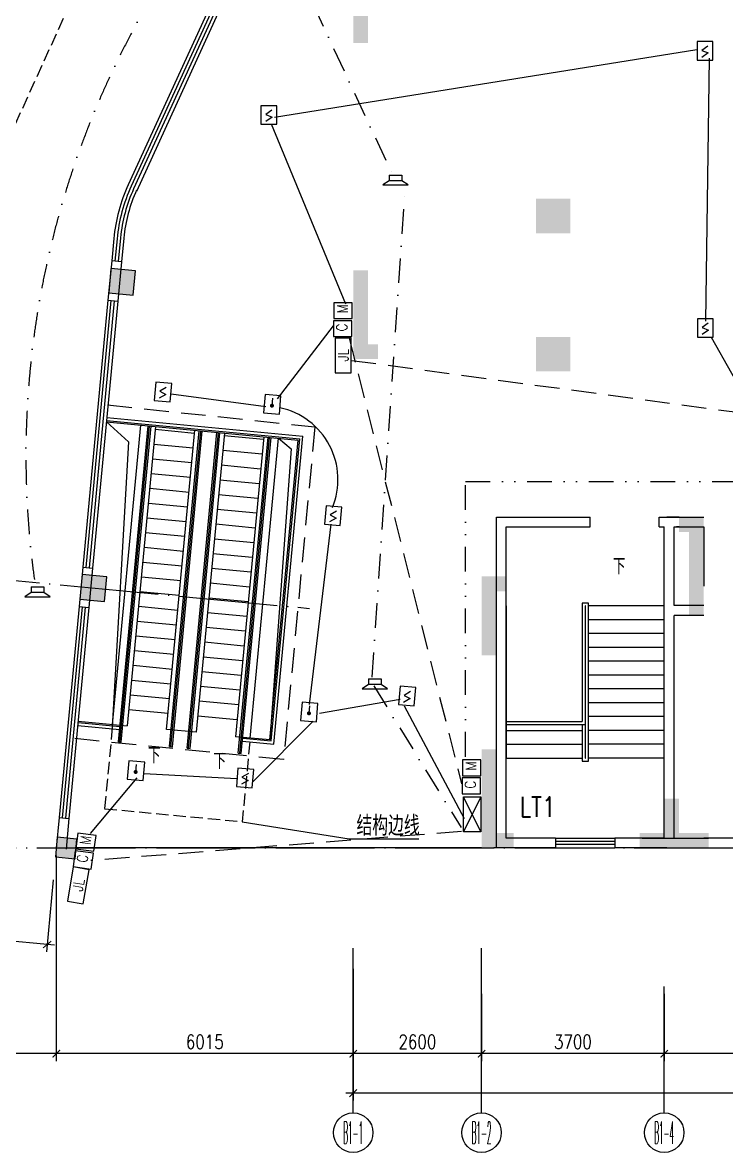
# Model space of a CAD drawing. Extents: x 0 to 121123, y -139549 to 0.
# Drawn here: x 27777 to 42035, y -118165 to -95285 of the extents above; entities that cross this region are included whole.
import ezdxf
from ezdxf.enums import TextEntityAlignment as Align

# ---------------------------------------------------------------- set-up
doc = ezdxf.new("R2010")
doc.units = 0
doc.header["$LTSCALE"] = 1000
doc.header["$MEASUREMENT"] = 0
for name, pattern in [('DASH', [0.35, 0.25, -0.1]), ('DASHDOT', [1, 0.5, -0.25, 0, -0.25]), ('DASHED', [0.75, 0.5, -0.25]), ('DIVIDE', [1.25, 0.5, -0.25, 0, -0.25, 0, -0.25]), ('DOTE', [2.42, 2, -0.2, 0.02, -0.2])]:
    doc.linetypes.add(name, pattern=pattern)
doc.layers.get('0').update_dxf_attribs({"linetype": 'CONTINUOUS'})
doc.layers.get('DEFPOINTS').update_dxf_attribs({"linetype": 'CONTINUOUS'})
for name, color, linetype in [('AXIS', 7, 'CONTINUOUS'), ('AXIS_TEXT', 7, 'CONTINUOUS'), ('DJ', 4, 'CONTINUOUS'), ('DJ1', 4, 'CONTINUOUS'), ('DOTE', 252, 'DOTE'), ('LVTRY', 7, 'CONTINUOUS'), ('STAIR', 7, 'CONTINUOUS'), ('WALL', 7, 'CONTINUOUS'), ('WINDOW', 7, 'CONTINUOUS'), ('XL1', 1, 'CONTINUOUS'), ('XL2', 1, 'DASHDOT'), ('XL3', 1, 'DIVIDE'), ('XL4', 4, 'DASHED'), ('文字', 7, 'CONTINUOUS'), ('柱', 7, 'CONTINUOUS')]:
    doc.layers.add(name, color=color, linetype=linetype)
doc.styles.add('COMPLEX', font='COMPLEX.shx', dxfattribs={"width": 0.8})
doc.styles.add('DIM_FONT', font='romanc.shx', dxfattribs={"width": 0.8})
doc.styles.add('HTS', font='txt.shx', dxfattribs={"bigfont": 'HZTXT.SHX'})
doc.styles.add('HZTXT', font='txt.shx', dxfattribs={"width": 0.5, "bigfont": 'hztxt.shx'})
doc.styles.add('SMOOTHER', font='SIMPLEX', dxfattribs={"width": 0.75, "bigfont": 'CHINA.SHX'})
doc.dimstyles.new('S100', dxfattribs={"dimtxt": 280, "dimasz": 150, "dimexe": 150, "dimexo": 150, "dimgap": 100, "dimtad": 1, "dimdec": 0, "dimzin": 0, "dimdsep": 46, "dimtxsty": 'DIM_FONT', "dimblk": '_DIMX', "dimblk1": 'ARCHTICK', "dimblk2": 'ARCHTICK', "dimsah": 1, "dimcen": 0.09, "dimdle": 150, "dimclrt": 7, "dimadec": 0, "dimazin": 0, "dimtfac": 1, "dimtdec": 0, "dimtix": 1, "dimtmove": 2, "dimatfit": 3, "dimldrblk": 'ARCHTICK', "dimfxl": 0, "dimtolj": 1, "dimtzin": 0, "dimarcsym": 0})

# ---------------------------------------------------------------- blocks, each defined once
blk = doc.blocks.new('_ARCHTICK')
at = {"color": 0, "linetype": 'ByBlock', "const_width": 0.15}
blk.add_lwpolyline([(-0.5, -0.5), (0.5, 0.5)], dxfattribs=at)
blk = doc.blocks.new('*D92')
at = {"color": 0, "linetype": 'ByBlock'}
for p, q in [((33097, -55257), (33097, -57418)), ((68197, -55257), (68197, -57418)), ((68347, -57268), (32947, -57268))]:
    blk.add_line(p, q, dxfattribs=at)
at = {"layer": 'DEFPOINTS', "color": 0, "linetype": 'ByBlock'}
for p in [(33097, -55107), (68197, -55107), (33097, -57268)]:
    blk.add_point(p, dxfattribs=at)
at = {"color": 0, "linetype": 'ByBlock', "xscale": 150, "yscale": 150, "zscale": 150, "rotation": 180}
blk.add_blockref('_ARCHTICK', (33097, -57268), dxfattribs=at)
at = {"color": 0, "linetype": 'ByBlock', "xscale": 150, "yscale": 150, "zscale": 150}
blk.add_blockref('_ARCHTICK', (68197, -57268), dxfattribs=at)
at = {"color": 7, "linetype": 'ByBlock', "insert": (50647, -57028), "char_height": 280, "attachment_point": 5, "style": 'DIM_FONT'}
blk.add_mtext('\\A1;35100', dxfattribs=at)
blk = doc.blocks.new('_DIMX')
blk.add_line((-150, 0), (150, 0))
at = {"const_width": 50}
blk.add_lwpolyline([(-70, -70), (70, 70)], dxfattribs=at)
blk = doc.blocks.new('*D93')
at = {"color": 0, "linetype": 'ByBlock'}
for p, q in [((39397, -55257), (39397, -56618)), ((45097, -55257), (45097, -56618)), ((45247, -56468), (39247, -56468))]:
    blk.add_line(p, q, dxfattribs=at)
at = {"layer": 'DEFPOINTS', "color": 0, "linetype": 'ByBlock'}
for p in [(39397, -55107), (45097, -55107), (39397, -56468)]:
    blk.add_point(p, dxfattribs=at)
at = {"color": 0, "linetype": 'ByBlock', "xscale": 150, "yscale": 150, "zscale": 150, "rotation": 180}
blk.add_blockref('_ARCHTICK', (39397, -56468), dxfattribs=at)
at = {"color": 0, "linetype": 'ByBlock', "xscale": 150, "yscale": 150, "zscale": 150}
blk.add_blockref('_ARCHTICK', (45097, -56468), dxfattribs=at)
at = {"color": 7, "linetype": 'ByBlock', "insert": (42247, -56228), "char_height": 280, "attachment_point": 5, "style": 'DIM_FONT'}
blk.add_mtext('\\A1;5700', dxfattribs=at)
blk = doc.blocks.new('*D95')
at = {"color": 0, "linetype": 'ByBlock'}
for p, q in [((33097, -55257), (33097, -56618)), ((35697, -55257), (35697, -56618)), ((35847, -56468), (32947, -56468))]:
    blk.add_line(p, q, dxfattribs=at)
at = {"layer": 'DEFPOINTS', "color": 0, "linetype": 'ByBlock'}
for p in [(33097, -55107), (35697, -55107), (33097, -56468)]:
    blk.add_point(p, dxfattribs=at)
at = {"color": 0, "linetype": 'ByBlock', "xscale": 150, "yscale": 150, "zscale": 150, "rotation": 180}
blk.add_blockref('_ARCHTICK', (33097, -56468), dxfattribs=at)
at = {"color": 0, "linetype": 'ByBlock', "xscale": 150, "yscale": 150, "zscale": 150}
blk.add_blockref('_ARCHTICK', (35697, -56468), dxfattribs=at)
at = {"color": 7, "linetype": 'ByBlock', "insert": (34397, -56228), "char_height": 280, "attachment_point": 5, "style": 'DIM_FONT'}
blk.add_mtext('\\A1;2600', dxfattribs=at)
blk = doc.blocks.new('*D96')
at = {"color": 0, "linetype": 'ByBlock'}
for p, q in [((35697, -55257), (35697, -56618)), ((39397, -55257), (39397, -56618)), ((39547, -56468), (35547, -56468))]:
    blk.add_line(p, q, dxfattribs=at)
at = {"layer": 'DEFPOINTS', "color": 0, "linetype": 'ByBlock'}
for p in [(35697, -55107), (39397, -55107), (35697, -56468)]:
    blk.add_point(p, dxfattribs=at)
at = {"color": 0, "linetype": 'ByBlock', "xscale": 150, "yscale": 150, "zscale": 150, "rotation": 180}
blk.add_blockref('_ARCHTICK', (35697, -56468), dxfattribs=at)
at = {"color": 0, "linetype": 'ByBlock', "xscale": 150, "yscale": 150, "zscale": 150}
blk.add_blockref('_ARCHTICK', (39397, -56468), dxfattribs=at)
at = {"color": 7, "linetype": 'ByBlock', "insert": (37547, -56228), "char_height": 280, "attachment_point": 5, "style": 'DIM_FONT'}
blk.add_mtext('\\A1;3700', dxfattribs=at)
blk = doc.blocks.new('_AXISO')
blk.add_circle((0, 0), 0.5)
at = {"layer": 'AXIS_TEXT', "style": 'COMPLEX', "width": 1.041667}
blk.add_attdef('A', text='', height=0.56, dxfattribs=at).set_placement((-0.25, -0.28), (0.25, -0.28), align=Align.FIT)
blk = doc.blocks.new('*D126')
at = {"color": 0, "linetype": 'ByBlock'}
for p, q in [((27082, -54751), (27082, -56618)), ((33097, -54751), (33097, -56618)), ((33247, -56468), (26932, -56468))]:
    blk.add_line(p, q, dxfattribs=at)
at = {"layer": 'DEFPOINTS', "color": 0, "linetype": 'ByBlock'}
for p in [(27082, -54601), (33097, -54601), (27082, -56468)]:
    blk.add_point(p, dxfattribs=at)
at = {"color": 0, "linetype": 'ByBlock', "xscale": 150, "yscale": 150, "zscale": 150, "rotation": 180}
blk.add_blockref('_ARCHTICK', (27082, -56468), dxfattribs=at)
at = {"color": 0, "linetype": 'ByBlock', "xscale": 150, "yscale": 150, "zscale": 150}
blk.add_blockref('_ARCHTICK', (33097, -56468), dxfattribs=at)
at = {"color": 7, "linetype": 'ByBlock', "insert": (30090, -56228), "char_height": 280, "attachment_point": 5, "style": 'DIM_FONT'}
blk.add_mtext('\\A1;6015', dxfattribs=at)
blk = doc.blocks.new('*D127')
at = {"color": 0, "linetype": 'ByBlock'}
for p, q in [((24269, -52452), (24269, -56618)), ((27081, -52457), (27081, -56618)), ((27231, -56468), (24119, -56468))]:
    blk.add_line(p, q, dxfattribs=at)
at = {"layer": 'DEFPOINTS', "color": 0, "linetype": 'ByBlock'}
for p in [(24269, -52302), (27081, -52307), (24269, -56468)]:
    blk.add_point(p, dxfattribs=at)
at = {"color": 0, "linetype": 'ByBlock', "xscale": 150, "yscale": 150, "zscale": 150, "rotation": 180}
blk.add_blockref('_ARCHTICK', (24269, -56468), dxfattribs=at)
at = {"color": 0, "linetype": 'ByBlock', "xscale": 150, "yscale": 150, "zscale": 150}
blk.add_blockref('_ARCHTICK', (27081, -56468), dxfattribs=at)
at = {"color": 7, "linetype": 'ByBlock', "insert": (25675, -56228), "char_height": 280, "attachment_point": 5, "style": 'DIM_FONT'}
blk.add_mtext('\\A1;2812', dxfattribs=at)
blk = doc.blocks.new('*D128')
at = {"color": 0, "linetype": 'ByBlock'}
for p, q in [((24233, -52688), (24095, -54144)), ((27021, -52951), (26883, -54407)), ((27047, -54272), (23960, -53981))]:
    blk.add_line(p, q, dxfattribs=at)
at = {"layer": 'DEFPOINTS', "color": 0, "linetype": 'ByBlock'}
for p in [(24247, -52539), (27035, -52802), (24110, -53995)]:
    blk.add_point(p, dxfattribs=at)
at = {"color": 0, "linetype": 'ByBlock', "xscale": 150, "yscale": 150, "zscale": 150}
for p, rotation in [((24110, -53995), 174.605425480448), ((26897, -54258), 354.6054254804479)]:
    blk.add_blockref('_ARCHTICK', p, dxfattribs=dict(at, rotation=rotation))
at = {"color": 7, "linetype": 'ByBlock', "insert": (25526, -53887), "char_height": 280, "attachment_point": 5, "rotation": 354.6054, "style": 'DIM_FONT'}
blk.add_mtext('\\A1;2800', dxfattribs=at)
blk = doc.blocks.new('C1001')
at = {"layer": 'DJ', "linetype": 'Continuous'}
for p, q in [((1126, -438), (934, -576)), ((934, -576), (1135, -659)), ((1135, -659), (934, -801))]:
    blk.add_line(p, q, dxfattribs=at)
at = {"layer": 'DJ'}
blk.add_lwpolyline([(781, -296), (781, -885), (1290, -885), (1290, -296)], close=True, dxfattribs=at)
blk = doc.blocks.new('C1008')
at = {"layer": 'DJ', "color": 4}
for p, q in [((581, -348), (374, -485)), ((581, -168), (985, -168)), ((581, -168), (581, -348)), ((985, -348), (581, -348)), ((985, -168), (985, -348)), ((1186, -485), (985, -348)), ((374, -485), (1186, -485))]:
    blk.add_line(p, q, dxfattribs=at)
blk = doc.blocks.new('C1003')
at = {"layer": 'DJ', "linetype": 'Continuous'}
blk.add_line((873, -414), (873, -655), dxfattribs=at)
at = {"layer": 'DJ'}
blk.add_lwpolyline([(625, -316), (625, -905), (1134, -905), (1134, -316)], close=True, dxfattribs=at)
at = {"layer": 'DJ', "linetype": 'Continuous', "const_width": 64.2}
blk.add_lwpolyline([(841, -655, 1), (905, -655, 1)], format="xyb", close=True, dxfattribs=at)
blk = doc.blocks.new('A10')
at = {"layer": 'DJ'}
blk.add_lwpolyline([(498, -454), (498, -1043), (1007, -1043), (1007, -454)], close=True, dxfattribs=at)
at = {"layer": 'DJ', "style": 'SMOOTHER', "width": 0.85}
blk.add_text('M', height=336, dxfattribs=at).set_placement((667, -897))
blk = doc.blocks.new('A11')
at = {"layer": 'DJ'}
blk.add_lwpolyline([(925, -493), (925, -1082), (1434, -1082), (1434, -493)], close=True, dxfattribs=at)
at = {"layer": 'DJ', "style": 'SMOOTHER', "width": 0.85}
blk.add_text('C', height=336, dxfattribs=at).set_placement((1089, -924))
blk = doc.blocks.new('A22')
at = {"layer": 'DJ', "color": 4}
for p, q in [((711, -1172), (711, -614)), ((711, -1172), (1826, -614)), ((1826, -1172), (711, -614)), ((711, -614), (1826, -614)), ((1826, -614), (1826, -1172)), ((1826, -1172), (711, -1172))]:
    blk.add_line(p, q, dxfattribs=at)

msp = doc.modelspace()

# ---------------------------------------------------------------- hatches: boundary and pattern name
at = {"layer": '柱'}
h = msp.add_hatch(color=256, dxfattribs=at)
h.paths.add_polyline_path([(50475.2, -98299.1), (50775.2, -98299.1), (50775.2, -99299.1), (49475.2, -99299.1), (49475.2, -98999.1), (50475.2, -98999.1)])
h.paths.add_polyline_path([(34975.2, -92699.1), (34475.2, -92699.1), (34475.2, -95699.1), (34775.2, -95699.1), (34775.2, -92999.1), (34975.2, -92999.1)])
h.paths.add_polyline_path([(34475.2, -100299.1), (34775.2, -100299.1), (34775.2, -101799.1), (34975.2, -101799.1), (34975.2, -102099.1), (34475.2, -102099.1)])
h.paths.add_polyline_path([(41075.2, -105299.1), (41575.2, -105299.1), (41575.2, -107289.1), (41275.2, -107289.1), (41275.2, -105599.1), (41075.2, -105599.1)])
h.paths.add_polyline_path([(37075.2, -109999.1), (37375.2, -109999.1), (37375.2, -111699.1), (37725.2, -111699.1), (37725.2, -111999.1), (37075.2, -111999.1)])
h.paths.add_polyline_path([(37575.2, -106499.1), (37075.2, -106499.1), (37075.2, -108099.1), (37375.2, -108099.1), (37375.2, -106799.1), (37575.2, -106799.1)])
h.paths.add_polyline_path([(40275.2, -111699.1), (40275.2, -111999.1), (41675.2, -111999.1), (41675.2, -111699.1), (41075.2, -111699.1), (41075.2, -110999.1), (40775.2, -110999.1), (40775.2, -111699.1)])
h.paths.add_polyline_path([(46175.2, -110899.1), (46475.2, -110899.1), (46475.2, -112499.1), (46175.2, -112499.1)])
h.paths.add_polyline_path([(38175.2, -99549.1), (38875.2, -99549.1), (38875.2, -98849.1), (38175.2, -98849.1)])
h.paths.add_polyline_path([(38175.2, -102349.1), (38875.2, -102349.1), (38875.2, -101649.1), (38175.2, -101649.1)])
h.paths.add_polyline_path([(37875.2, -92699.1), (38675.2, -92699.1), (38675.2, -93999.1), (38675.2, -94199.1), (38375.2, -94199.1), (38375.2, -92999.1), (37875.2, -92999.1)])
h.paths.add_polyline_path([(46475.2, -105299.1), (46475.2, -105599.1), (44475.2, -105599.1), (44475.2, -105299.1)])
h.paths.add_polyline_path([(43975.2, -102349.1), (44675.2, -102349.1), (44675.2, -101649.1), (43975.2, -101649.1)])
h.paths.add_polyline_path([(43975.2, -99549.1), (44675.2, -99549.1), (44675.2, -98849.1), (43975.2, -98849.1)])
h.paths.add_polyline_path([(49575.2, -103699.1), (49575.2, -103399.1), (48775.2, -103399.1), (48775.2, -105999.1), (49675.2, -105999.1), (49675.2, -105699.1), (49075.2, -105699.1), (49075.2, -103699.1)])
h.paths.add_polyline_path([(49075.2, -103699.1), (49075.2, -105699.1)], flags=16)
h.paths.add_polyline_path([(44275.2, -95299.1), (44575.2, -95299.1), (44575.2, -92699.1), (44275.2, -92699.1)])
h.paths.add_polyline_path([(66175.2, -92699.1), (65375.2, -92699.1), (65375.2, -93999.1), (65375.2, -94199.1), (65675.2, -94199.1), (65675.2, -92999.1), (66175.2, -92999.1)])
h.paths.add_polyline_path([(65875.2, -99549.1), (65175.2, -99549.1), (65175.2, -98849.1), (65875.2, -98849.1)])
h.paths.add_polyline_path([(65875.2, -102349.1), (65175.2, -102349.1), (65175.2, -101649.1), (65875.2, -101649.1)])
h.paths.add_polyline_path([(62975.2, -105299.1), (62475.2, -105299.1), (62475.2, -107289.1), (62775.2, -107289.1), (62775.2, -105599.1), (62975.2, -105599.1)])
h.paths.add_polyline_path([(57875.2, -110899.1), (57575.2, -110899.1), (57575.2, -112499.1), (57875.2, -112499.1)])
h.paths.add_polyline_path([(53575.2, -110499.1), (53275.2, -110499.1), (53275.2, -112499.1), (53575.2, -112499.1)])
h.paths.add_polyline_path([(50475.2, -110499.1), (50775.2, -110499.1), (50775.2, -112499.1), (50475.2, -112499.1)])
h.paths.add_polyline_path([(63775.2, -111699.1), (63775.2, -111999.1), (62375.2, -111999.1), (62375.2, -111699.1), (62975.2, -111699.1), (62975.2, -110999.1), (63275.2, -110999.1), (63275.2, -111699.1)])
h.paths.add_polyline_path([(57575.2, -105299.1), (57575.2, -105599.1), (59575.2, -105599.1), (59575.2, -105299.1)])
h.paths.add_polyline_path([(53575.2, -98299.1), (53275.2, -98299.1), (53275.2, -99299.1), (54575.2, -99299.1), (54575.2, -98999.1), (53575.2, -98999.1)])
h.paths.add_polyline_path([(50675.2, -103699.1), (50675.2, -103399.1), (51475.2, -103399.1), (51475.2, -105999.1), (50575.2, -105999.1), (50575.2, -105699.1), (51175.2, -105699.1), (51175.2, -103699.1)])
h.paths.add_polyline_path([(53375.2, -103699.1), (53375.2, -103399.1), (52575.2, -103399.1), (52575.2, -105999.1), (53475.2, -105999.1), (53475.2, -105699.1), (52875.2, -105699.1), (52875.2, -103699.1)])
h.paths.add_polyline_path([(54975.2, -103699.1), (54975.2, -105699.1)], flags=16)
h.paths.add_polyline_path([(54475.2, -103699.1), (54475.2, -103399.1), (55275.2, -103399.1), (55275.2, -105999.1), (54375.2, -105999.1), (54375.2, -105699.1), (54975.2, -105699.1), (54975.2, -103699.1)])
h.paths.add_polyline_path([(50475.2, -94699.1), (50775.2, -94699.1), (50775.2, -92699.1), (50475.2, -92699.1)])
h.paths.add_polyline_path([(53575.2, -94699.1), (53275.2, -94699.1), (53275.2, -92699.1), (53575.2, -92699.1)])
h.paths.add_polyline_path([(60075.2, -102349.1), (59375.2, -102349.1), (59375.2, -101649.1), (60075.2, -101649.1)])
h.paths.add_polyline_path([(60075.2, -99549.1), (59375.2, -99549.1), (59375.2, -98849.1), (60075.2, -98849.1)])
h.paths.add_polyline_path([(59775.2, -95299.1), (59475.2, -95299.1), (59475.2, -92699.1), (59775.2, -92699.1)])
h.paths.add_polyline_path([(66975.2, -109999.1), (66675.2, -109999.1), (66675.2, -111699.1), (66325.2, -111699.1), (66325.2, -111999.1), (66975.2, -111999.1)])
h.paths.add_polyline_path([(66475.2, -106499.1), (66975.2, -106499.1), (66975.2, -108099.1), (66675.2, -108099.1), (66675.2, -106799.1), (66475.2, -106799.1)])
h.paths.add_polyline_path([(69075.2, -92699.1), (69575.2, -92699.1), (69575.2, -95699.1), (69275.2, -95699.1), (69275.2, -92999.1), (69075.2, -92999.1)])
h.paths.add_polyline_path([(69575.2, -100299.1), (69275.2, -100299.1), (69275.2, -101799.1), (69075.2, -101799.1), (69075.2, -102099.1), (69575.2, -102099.1)])
edge = h.paths.add_edge_path()
edge.add_line((32009.4, -92699.1), (70606, -92699.1))
edge = h.paths.add_edge_path()
edge.add_line((69575.2, -114804), (69575.2, -88508.1))
h = msp.add_hatch(color=256, dxfattribs=at)
h.paths.add_polyline_path([(29521.4, -100759.3), (30019.2, -100806.2), (30066.1, -100308.5), (29568.3, -100261.5)])
h.paths.add_polyline_path([(28935.9, -106959.3), (29433.7, -107006.2), (29480.7, -106508.5), (28982.9, -106461.5)])
h.paths.add_polyline_path([(28443.2, -112179.7), (28841.4, -112217.3), (28879, -111819.1), (28480.7, -111781.5)])

# ---------------------------------------------------------------- linework, layer by layer
for p, q in [((29507.3, -100908.2), (28997, -106312.1)), ((29063.3, -106318.4), (29573.6, -100914.5)), ((29129.7, -106324.7), (29640, -100920.7)), ((29706.4, -100927), (29196.1, -106331)), ((28921.7, -107108.6), (28518.1, -111383.2)), ((28584.4, -111389.5), (28988.1, -107114.9)), ((28650.8, -111395.7), (29054.5, -107121.1)), ((29120.9, -107127.4), (28717.2, -111402)), ((38575.2, -111799.1), (39775.2, -111799.1)), ((39775.2, -111865.8), (38575.2, -111865.8)), ((39775.2, -111932.4), (38575.2, -111932.4)), ((38575.2, -111999.1), (39775.2, -111999.1))]:
    msp.add_line(p, q)
at = {"color": 8}
msp.add_line((37075.2, -111999.1), (28839.2, -111999.1), dxfattribs=at)
at = {"layer": 'AXIS'}
for p, q in [((34475.2, -117364.7), (34475.2, -114028.3)), ((37075.2, -117364.7), (37075.2, -114028.3)), ((40775.2, -117364.7), (40775.2, -114804))]:
    msp.add_line(p, q, dxfattribs=at)
at = {"layer": 'DJ'}
for p, q in [((34435.6, -101677.3), (34110, -101677.3)), ((34110, -101677.3), (34110, -102380)), ((34435.6, -102380), (34435.6, -101677.3)), ((34110, -102380), (34435.6, -102380)), ((28805.3, -112384), (28686.8, -113076.5)), ((29126.2, -112438.9), (28805.3, -112384)), ((29007.7, -113131.4), (29126.2, -112438.9)), ((28686.8, -113076.5), (29007.7, -113131.4))]:
    msp.add_line(p, q, dxfattribs=at)
at = {"layer": 'DOTE'}
for p, q in [((23716.9, -106215.3), (33588.8, -107147.5)), ((25647.5, -111999.1), (74351, -111999.1))]:
    msp.add_line(p, q, dxfattribs=at)
at = {"layer": 'LVTRY'}
msp.add_line((41575.2, -105499.1), (41575.2, -106699.1), dxfattribs=at)
at = {"layer": 'STAIR'}
for p, q in [((29475.4, -103372.6), (33358, -103739)), ((29477.7, -103342.7), (33390.6, -103711.9)), ((29483.3, -103283), (33456, -103657.8)), ((29600.5, -109496.2), (30172.1, -103438.3)), ((29717.9, -109849.1), (30321.4, -103452.4)), ((29747.8, -109851.9), (30351.3, -103455.2)), ((29777.6, -109854.7), (30381.2, -103458.1)), ((30470.8, -103466.5), (29899.2, -109524.3)), ((30465.6, -103521.3), (31262.1, -103596.5)), ((30695.7, -109599.5), (31267.2, -103541.7)), ((30753.3, -109946.7), (31356.8, -103550.1)), ((30783.2, -109949.6), (31386.7, -103552.9)), ((30813, -109952.4), (31416.6, -103555.8)), ((31111.7, -109980.6), (31715.2, -103584)), ((31141.6, -109983.4), (31745.1, -103586.8)), ((31171.5, -109986.2), (31775, -103589.6)), ((31864.6, -103598), (31293, -109655.9)), ((30437.4, -103820), (31233.9, -103895.1)), ((32655.9, -103728), (31859.4, -103652.8)), ((32661, -103673.2), (32088, -109746.2)), ((32147.1, -110078.3), (32750.6, -103681.7)), ((32177, -110081.1), (32780.5, -103684.5)), ((32206.9, -110083.9), (32810.4, -103687.3)), ((32386.7, -109774.4), (32959.7, -103701.4)), ((32786.4, -109812), (33358, -103739)), ((32813.4, -109829.7), (33390.6, -103711.9)), ((32867.5, -109895.1), (33456, -103657.8)), ((32627.7, -104026.6), (31831.2, -103951.5)), ((30409.2, -104118.7), (31205.7, -104193.8)), ((32599.5, -104325.3), (31803.1, -104250.2)), ((30381.1, -104417.3), (31177.5, -104492.5)), ((32571.3, -104624), (31774.9, -104548.8)), ((30352.9, -104716), (31149.3, -104791.1)), ((30324.7, -105014.7), (31121.2, -105089.8)), ((32543.2, -104922.7), (31746.7, -104847.5)), ((32515, -105221.3), (31718.5, -105146.2)), ((30296.5, -105313.3), (31093, -105388.5)), ((32486.8, -105520), (31690.3, -105444.9)), ((30268.3, -105612), (31064.8, -105687.2)), ((30240.2, -105910.7), (31036.6, -105985.8)), ((32458.6, -105818.7), (31662.2, -105743.5)), ((32430.4, -106117.4), (31634, -106042.2)), ((30212, -106209.4), (31008.4, -106284.5)), ((32402.3, -106416), (31605.8, -106340.9)), ((30183.8, -106508), (30980.3, -106583.2)), ((30155.6, -106806.7), (30952.1, -106881.9)), ((32374.1, -106714.7), (31577.6, -106639.5)), ((32345.9, -107013.4), (31549.4, -106938.2)), ((39240.2, -107039.1), (39110.2, -107039.1)), ((39110.2, -107039.1), (39110.2, -109439.1)), ((39240.2, -110239.1), (39240.2, -107039.1)), ((30127.4, -107105.4), (30923.9, -107180.5)), ((32317.7, -107312), (31521.3, -107236.9)), ((37575.2, -107099.1), (37575.2, -110179.1)), ((39180.2, -107099.1), (39170.2, -107099.1)), ((39170.2, -107099.1), (39170.2, -110179.1)), ((39180.2, -110179.1), (39180.2, -107099.1)), ((40775.2, -107099.1), (39240.2, -107099.1)), ((40775.2, -110179.1), (40775.2, -107099.1)), ((30099.3, -107404.1), (30895.7, -107479.2)), ((32289.5, -107610.7), (31493.1, -107535.6)), ((40775.2, -107379.1), (39240.2, -107379.1)), ((30071.1, -107702.7), (30867.5, -107777.9)), ((40775.2, -107659.1), (39240.2, -107659.1)), ((32261.4, -107909.4), (31464.9, -107834.2)), ((40775.2, -107939.1), (39240.2, -107939.1)), ((30042.9, -108001.4), (30839.4, -108076.6)), ((32233.2, -108208.1), (31436.7, -108132.9)), ((40775.2, -108219.1), (39240.2, -108219.1)), ((30014.7, -108300.1), (30811.2, -108375.2)), ((32205, -108506.7), (31408.5, -108431.6)), ((29986.5, -108598.8), (30783, -108673.9)), ((40775.2, -108499.1), (39240.2, -108499.1)), ((29958.4, -108897.4), (30754.8, -108972.6)), ((32176.8, -108805.4), (31380.4, -108730.3)), ((40775.2, -108779.1), (39240.2, -108779.1)), ((32148.6, -109104.1), (31352.2, -109028.9)), ((40775.2, -109059.1), (39240.2, -109059.1)), ((29930.2, -109196.1), (30726.6, -109271.3)), ((32120.5, -109402.8), (31324, -109327.6)), ((40775.2, -109339.1), (39240.2, -109339.1)), ((28894.9, -109520), (29741.4, -109599.9)), ((28900.6, -109460.3), (29747.1, -109540.1)), ((28903.4, -109430.4), (29899.2, -109524.3)), ((37575.2, -109439.1), (39110.2, -109439.1)), ((37575.2, -109499.1), (39170.2, -109499.1)), ((39110.2, -109499.1), (39110.2, -110239.1)), ((31293, -109655.9), (30695.7, -109599.5)), ((32236, -109775.3), (32813.4, -109829.7)), ((37575.2, -109619.1), (39110.2, -109619.1)), ((40775.2, -109619.1), (39240.2, -109619.1)), ((29717.9, -109849.1), (29777.6, -109854.7)), ((30753.3, -109946.7), (30813, -109952.4)), ((31111.7, -109980.6), (31171.5, -109986.2)), ((32230.3, -109835), (32867.5, -109895.1)), ((37575.2, -109899.1), (39110.2, -109899.1)), ((40775.2, -109899.1), (39240.2, -109899.1)), ((32147.1, -110078.3), (32206.9, -110083.9)), ((37575.2, -110179.1), (39110.2, -110179.1)), ((39110.2, -110239.1), (39240.2, -110239.1)), ((39170.2, -110179.1), (39180.2, -110179.1)), ((40775.2, -110179.1), (39240.2, -110179.1))]:
    msp.add_line(p, q, dxfattribs=at)
at = {"layer": 'STAIR', "linetype": 'DASH'}
for p, q in [((29594.9, -109556.2), (29439.4, -111203.8)), ((32379.7, -109849.1), (32227, -111466.9)), ((29439.4, -111203.8), (32227, -111466.9))]:
    msp.add_line(p, q, dxfattribs=at)
at = {"layer": 'STAIR'}
for points in [[(29475.4, -103372.6), (29920.7, -103773.8), (29594.9, -109556.2)], [(32959.7, -103701.4), (33216.5, -103913.4), (32785.3, -109812), (32088, -109746.2)]]:
    msp.add_lwpolyline(points, dxfattribs=at)
at = {"layer": 'WALL'}
for p, q in [((29582.5, -100112.2), (29507.3, -100908.2)), ((29781.5, -100131), (29582.5, -100112.2)), ((29781.5, -100131), (29706.4, -100927)), ((29507.3, -100908.2), (29706.4, -100927)), ((37375.2, -111999.1), (37375.2, -105299.1)), ((37375.2, -105299.1), (39275.2, -105299.1)), ((39275.2, -105499.1), (39275.2, -105299.1)), ((40675.2, -105299.1), (41575.2, -105299.1)), ((40675.2, -105499.1), (40675.2, -105299.1)), ((41075.2, -105299.1), (40825.2, -105299.1)), ((37575.2, -111799.1), (37575.2, -105499.1)), ((37575.2, -105499.1), (39275.2, -105499.1)), ((40675.2, -105499.1), (40775.2, -105499.1)), ((40775.2, -111799.1), (40775.2, -105499.1)), ((40975.2, -107089.1), (40975.2, -105499.1)), ((40975.2, -105499.1), (41575.2, -105499.1)), ((41075.2, -105499.1), (41025.2, -105499.1)), ((28997, -106312.1), (28921.7, -107108.6)), ((28997, -106312.1), (29196.1, -106331)), ((29196.1, -106331), (29120.8, -107127.4)), ((28921.7, -107108.6), (29120.8, -107127.4)), ((41575.2, -107089.1), (40975.2, -107089.1)), ((40975.2, -111799.1), (40975.2, -107289.1)), ((41575.2, -107289.1), (40975.2, -107289.1)), ((28518.1, -111383.2), (28459.5, -112003.5)), ((28518.1, -111383.2), (28717.2, -111402)), ((28717.2, -111402), (28658.6, -112022.3)), ((38575.2, -111799.1), (37575.2, -111799.1)), ((38575.2, -111799.1), (38575.2, -111999.1)), ((40775.2, -111799.1), (39775.2, -111799.1)), ((39775.2, -111799.1), (39775.2, -111999.1)), ((40325.2, -111799.1), (41675.2, -111799.1)), ((42650.2, -111799.1), (41575.2, -111799.1)), ((38575.2, -111999.1), (37325.2, -111999.1)), ((40825.2, -111999.1), (39775.2, -111999.1)), ((41665.2, -111999.1), (42650.2, -111999.1))]:
    msp.add_line(p, q, dxfattribs=at)
at = {"layer": 'WALL', "linetype": 'DASHED'}
for p, q in [((29495.7, -103026.1), (33699.4, -103471.6)), ((33699.4, -103471.6), (33062.4, -110210.1)), ((33062.4, -110210.1), (28769.3, -109779))]:
    msp.add_line(p, q, dxfattribs=at)
at = {"layer": 'WALL', "color": 3, "linetype": 'DASH'}
msp.add_lwpolyline([(27044.7, -99330.3), (27046.9, -99306.6, -0.0835888), (27488.9, -97651.3), (29569.8, -93086.9)], format="xyb", dxfattribs=at)
at = {"layer": 'WINDOW'}
for p, q in [((32076.3, -93864.8), (29917.7, -98568.1)), ((32136.9, -93892.6), (29978.3, -98595.9)), ((32197.4, -93920.4), (30026.8, -98649.9)), ((32257.8, -93948.7), (30087.2, -98706.4)), ((29625.4, -99657), (29582.5, -100112.2)), ((29691.8, -99663.2), (29648.8, -100118.4)), ((29760.9, -99640.8), (29715.2, -100124.7)), ((29827.3, -99647.1), (29781.6, -100131)), ((32227, -111466.9), (34395.6, -111815)), ((34395.6, -111815), (35804.2, -111815))]:
    msp.add_line(p, q, dxfattribs=at)
for centre, radius in [((32980.5, -99973.8), 3370), ((32980.5, -99973.8), 3303.3), ((32814, -99929.1), 3066.7), ((32814, -99929.1), 3000)]:
    msp.add_arc(centre, radius, 155.34713, 174.60531, dxfattribs=at)
at = {"layer": 'XL1'}
for p, q in [((32883.5, -97196.5), (41437.4, -95830.3)), ((41682.8, -96005.4), (41612.7, -101330.3)), ((32813.4, -97336.7), (34320.8, -100980)), ((32938, -102904.1), (34078.8, -101427.3)), ((41728.7, -101654.8), (45620.1, -108591.1)), ((30785.9, -102800.5), (32704.6, -103059.6)), ((33586.2, -109096.6), (34027, -105443.3)), ((35427.1, -108992.9), (33793.6, -109278)), ((35504.9, -109122.5), (36723.5, -111402.6)), ((33664, -109433.4), (32445.3, -110651.2)), ((32108.3, -110599.4), (30241.4, -110495.7)), ((30092.5, -110580.8), (29148.3, -111709.7))]:
    msp.add_line(p, q, dxfattribs=at)
msp.add_arc((32681.3, -104537.9), 1484.8, 337.48358, 78.00659, dxfattribs=at)
at = {"layer": 'XL2'}
for p, q in [((32382.3, -92184.2), (35279.6, -98377.8)), ((34855.5, -108540.5), (35528.6, -98593.3)), ((34891, -108717.5), (36662.2, -111584.9))]:
    msp.add_line(p, q, dxfattribs=at)
msp.add_arc((46087.4, -104066.4), 18242.7, 139.41778, 187.85866, dxfattribs=at)
at = {"layer": 'XL3'}
for p, q in [((36747.9, -110150.7), (36747.9, -104580.1)), ((36747.9, -104580.1), (47786.9, -104580.1))]:
    msp.add_line(p, q, dxfattribs=at)
at = {"layer": 'XL4'}
for p, q in [((34390.6, -101673.4), (36669.3, -110701.4)), ((34439.4, -102124.7), (47532.2, -103883.8)), ((36669.3, -111665.9), (29162.9, -112255.2))]:
    msp.add_line(p, q, dxfattribs=at)
at = {"layer": '柱'}
for points in [[(29521.4, -100759.3), (30019.2, -100806.2), (30066.1, -100308.5), (29568.3, -100261.5)], [(28935.9, -106959.3), (29433.7, -107006.2), (29480.7, -106508.5), (28982.9, -106461.5)], [(28443.2, -112179.7), (28841.4, -112217.3), (28879, -111819.1), (28480.7, -111781.5)]]:
    msp.add_lwpolyline(points, close=True, dxfattribs=at)

# ---------------------------------------------------------------- block references
at = {"xscale": 0.63236187, "yscale": 0.63236187, "zscale": 0.63236187}
for name, p in [('C1001', (40946.6, -95483.3)), ('C1001', (32112.7, -96783.6)), ('C1008', (34835.6, -98266.6)), ('C1001', (40953.5, -101096.4)), ('C1008', (27583.8, -106606.9)), ('C1008', (34417.6, -108470.7))]:
    msp.add_blockref(name, p, dxfattribs=at)
at = {"xscale": 0.63236187, "yscale": 0.63236187, "zscale": 0.63236187, "rotation": 355}
for name, p in [('C1001', (30001.7, -102335.6)), ('C1003', (32314.3, -102582.2)), ('C1001', (33448.4, -104840.7)), ('C1001', (34947.5, -108494.3)), ('C1003', (33063.8, -108811.7)), ('C1003', (29553.8, -109999.1)), ('C1001', (31665.3, -110154.5))]:
    msp.add_blockref(name, p, dxfattribs=at)
at = {"layer": 'AXIS'}
ref = msp.add_blockref('_AXISO', (34475.2, -117764.7), dxfattribs=dict(at, xscale=800, yscale=800, zscale=800))
ref.add_attrib('A', 'B1-1', dxfattribs={"layer": 'AXIS_TEXT', "height": 448, "style": 'COMPLEX', "width": 0.260417}).set_placement((34275.2, -117988.7), (34675.2, -117988.7), align=Align.FIT)
ref = msp.add_blockref('_AXISO', (37075.2, -117764.7), dxfattribs=dict(at, xscale=800, yscale=800, zscale=800))
ref.add_attrib('A', 'B1-2', dxfattribs={"layer": 'AXIS_TEXT', "height": 448, "style": 'COMPLEX', "width": 0.243506}).set_placement((36875.2, -117988.7), (37275.2, -117988.7), align=Align.FIT)
ref = msp.add_blockref('_AXISO', (40775.2, -117764.7), dxfattribs=dict(at, xscale=800, yscale=800, zscale=800))
ref.add_attrib('A', 'B1-4', dxfattribs={"layer": 'AXIS_TEXT', "height": 448, "style": 'COMPLEX', "width": 0.237342}).set_placement((40575.2, -117988.7), (40975.2, -117988.7), align=Align.FIT)
at = {"layer": 'DJ1', "xscale": 0.63236187, "yscale": 0.63236187, "zscale": 0.63236187}
for name, p, rotation in [('A10', (33796.8, -101594.1), 89.99999999999997), ('A11', (33765.8, -102229.5), 89.99999999999997), ('A10', (36398.8, -110853.6), 89.99999999999997), ('A11', (36367.7, -111488.9), 89.99999999999997), ('A22', (36318.6, -112121.7), 90), ('A10', (28528.6, -112290.1), 82.41071300540138), ('A11', (28413.9, -112915.8), 82.41071300540138)]:
    msp.add_blockref(name, p, dxfattribs=dict(at, rotation=rotation))

# ---------------------------------------------------------------- texts
at = {"layer": 'DJ', "style": 'HTS', "width": 0.85}
for rotation, p in [(90, (34377.2, -102021.5)), (80.29265, (29010.6, -112768.3))]:
    msp.add_text('JL', height=209.19, rotation=rotation, dxfattribs=at).set_placement(p, align=Align.CENTER)
at = {"layer": '文字', "style": 'HZTXT', "width": 0.8}
for s, height, p in [('下', 321.4, (39733.4, -106456.8)), ('下', 321.4, (30315.4, -110284)), ('下', 321.4, (31643.2, -110399.4)), ('LT1', 400, (37846.6, -111366.4)), ('结构边线', 400, (34540.7, -111749.6))]:
    msp.add_text(s, height=height, dxfattribs=at).set_placement(p)

# ---------------------------------------------------------------- dimensions: what is measured, and where the dimension line sits
at = {"layer": 'AXIS'}
for base, p1, p2, picture, middle in [((25647.5, -116164.7), (28459.5, -112003.5), (25647.5, -111999.1), '*D127', (27053.5, -115924.7)), ((28459.9, -116164.7), (34475.2, -114297.7), (28459.9, -114297.7), '*D126', (31467.6, -115924.7)), ((34475.2, -116164.7), (37075.2, -114804), (34475.2, -114804), '*D95', (35775.2, -115924.7)), ((37075.2, -116164.7), (40775.2, -114804), (37075.2, -114804), '*D96', (38925.2, -115924.7)), ((40775.2, -116164.7), (46475.2, -114804), (40775.2, -114804), '*D93', (43625.2, -115924.7))]:
    dim = msp.add_linear_dim(base=base, p1=p1, p2=p2, dimstyle='S100', dxfattribs=at)
    dim.commit()
    dim.dimension.update_dxf_attribs({"geometry": picture, "text_midpoint": middle, "insert": (1378.1, -59697)})
for p1, p2, distance, picture, middle in [((28412.7, -112499.1), (25625.1, -112235.9), 1462.2, '*D128', (26904, -113584.3)), ((69575.2, -114804), (34475.2, -114804), 2160.7, '*D92', (52025.2, -116724.7))]:
    dim = msp.add_aligned_dim(p1=p1, p2=p2, distance=distance, dimstyle='S100', dxfattribs=at)
    dim.commit()
    dim.dimension.update_dxf_attribs({"geometry": picture, "text_midpoint": middle, "insert": (1378.1, -59697)})

doc.saveas('drawing.dxf')
